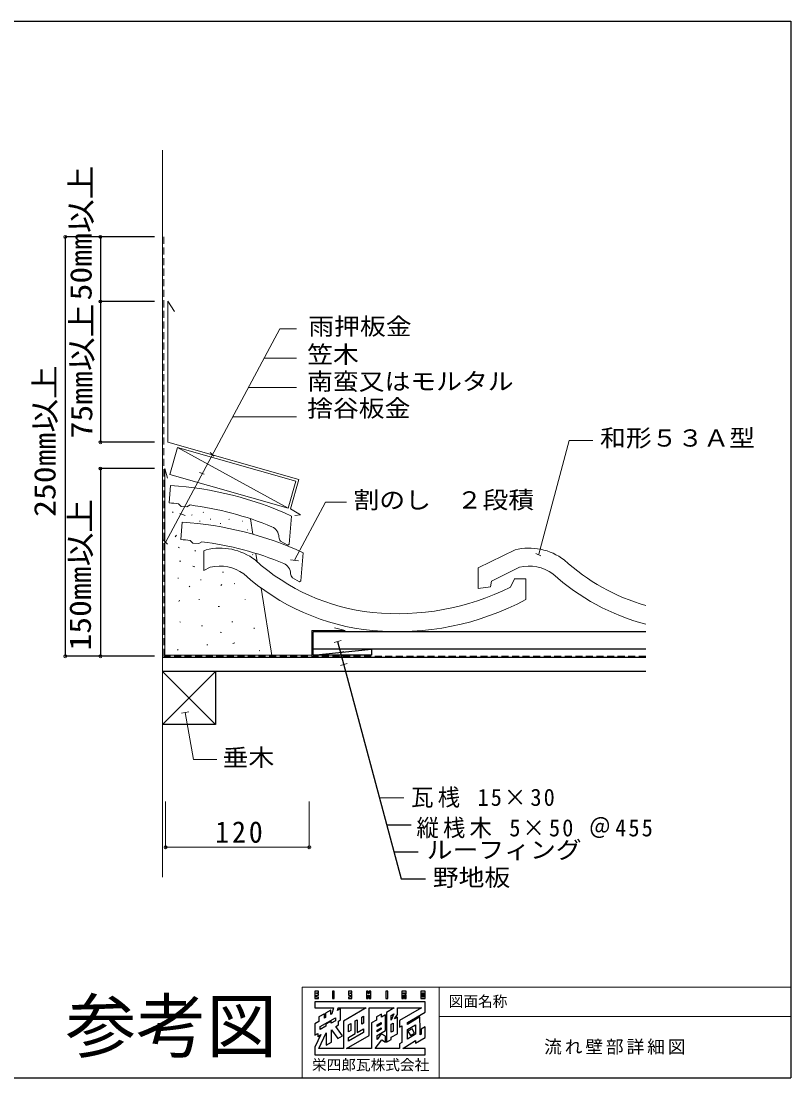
# Model space of a CAD drawing. Units: millimetres, scale not verified. Extents: x -1414 to 1355, y -1363 to 1537.
# Drawn here: x -741 to -85, y -1363 to -463 of the extents above; entities that cross this region are included whole.
import ezdxf
from ezdxf.enums import TextEntityAlignment as Align

# ---------------------------------------------------------------- set-up
doc = ezdxf.new("R2010")
doc.units = ezdxf.units.MM
doc.header["$LTSCALE"] = 5
doc.header["$PDMODE"] = 32
doc.header["$PDSIZE"] = 2.5
doc.linetypes.add('DASHED1', pattern=[1.8, 1.2, -0.6])
doc.layers.add('0-0', color=7, linetype='Continuous', lineweight=18)
doc.styles.add('ＭＳ ゴシック', font='')
doc.styles.get('ＭＳ ゴシック').set_extended_font_data('MS Gothic')

msp = doc.modelspace()

# ---------------------------------------------------------------- linework, layer by layer
at = {"layer": '0-0', "color": 3, "lineweight": 25}
for p, q in [((-1414.025, -462.819), (-84.775, -462.819)), ((-84.775, -462.819), (-84.775, -1363.32)), ((-1414.025, -1363.32), (-84.775, -1363.32))]:
    msp.add_line(p, q, dxfattribs=at)
at = {"layer": '0-0'}
for p, q in [((-620.128, -572.78), (-620.128, -1043.2)), ((-617.553, -907.031), (-520.263, -725.109)), ((-520.263, -725.109), (-506.165, -725.109)), ((-533.633, -750.109), (-506.165, -750.109)), ((-547.003, -775.109), (-506.165, -775.109)), ((-560.372, -800.108), (-506.165, -800.108)), ((-513.046, -877.847), (-607.515, -826.11)), ((-299.554, -916.926), (-273.647, -820.243)), ((-273.647, -820.243), (-253.648, -820.243)), ((-579.543, -830.406), (-576.633, -833.622)), ((-588.826, -847.454), (-584.694, -848.957)), ((-613.377, -858.454), (-614.685, -873.401)), ((-507.707, -922.218), (-481.23, -872.709)), ((-481.23, -872.709), (-463.518, -872.709)), ((-611.25, -881.097), (-611.828, -881.482)), ((-604.4, -876.311), (-606.71, -874.027)), ((-605.35, -882.254), (-600.842, -884.132)), ((-599.419, -876.747), (-604.4, -876.311)), ((-599.419, -876.747), (-596.768, -875.134)), ((-585.646, -881.236), (-585.237, -881.44)), ((-603.379, -889.741), (-604.686, -904.688)), ((-594.978, -883.538), (-595.556, -883.923)), ((-588.718, -888.812), (-588.104, -888.812)), ((-579.355, -886.99), (-579.355, -887.584)), ((-571.107, -890.86), (-570.493, -890.86)), ((-563.249, -887.198), (-563.827, -887.584)), ((-552.064, -888.812), (-551.655, -888.812)), ((-545.343, -886.84), (-543.284, -900.023)), ((-512.346, -908.389), (-510.259, -884.541)), ((-547.764, -896.389), (-547.559, -896.389)), ((-619.678, -904.967), (-616.083, -908.456)), ((-608.191, -900.996), (-609.381, -902.185)), ((-594.4, -907.597), (-596.71, -905.314)), ((-589.42, -908.033), (-594.4, -907.597)), ((-589.42, -908.033), (-586.769, -906.421)), ((-607.004, -911.097), (-605.815, -911.691)), ((-592.131, -914.047), (-592.709, -914.432)), ((-583.123, -913.282), (-585.127, -914.275)), ((-585.127, -914.275), (-585.127, -930.969)), ((-543.464, -917.275), (-543.259, -917.685)), ((-540.724, -916.411), (-539.621, -923.477)), ((-502.346, -939.676), (-500.259, -915.827)), ((-319.755, -913.282), (-351.129, -928.821)), ((-301.993, -916.374), (-297.718, -918.512)), ((-604.627, -922.98), (-605.815, -922.98)), ((-592.744, -927.734), (-594.526, -927.14)), ((-504.325, -922.594), (-511.089, -921.843)), ((-579.496, -928.179), (-585.127, -930.969)), ((-569.198, -932.348), (-568.393, -932.348)), ((-351.129, -928.821), (-351.129, -946.18)), ((-316.128, -928.179), (-339.881, -939.945)), ((-607.004, -937.24), (-607.004, -937.835)), ((-596.903, -944.37), (-597.497, -944.964)), ((-587.397, -939.023), (-587.99, -939.023)), ((-570.406, -943.616), (-569.601, -942.811)), ((-558.735, -942.006), (-559.138, -942.409)), ((-351.129, -946.18), (-340.86, -944.835)), ((-340.86, -944.835), (-339.881, -939.945)), ((-323.825, -945.257), (-320.266, -938.14)), ((-310.496, -938.179), (-320.497, -938.179)), ((-310.496, -955.631), (-310.496, -938.179)), ((-536.102, -946.008), (-526.871, -1005.104)), ((-605.815, -956.254), (-606.41, -957.441)), ((-588.585, -955.659), (-589.179, -955.659)), ((-571.613, -961.725), (-572.82, -961.725)), ((-549.882, -955.688), (-549.882, -956.091)), ((-605.416, -974.602), (-605.013, -975.005)), ((-586.905, -978.224), (-586.1, -978.224)), ((-560.345, -974.602), (-561.15, -974.602)), ((-542.236, -979.834), (-542.236, -980.638)), ((-571.21, -983.456), (-570.003, -983.858)), ((-607.428, -998.345), (-607.025, -998.747)), ((-582.478, -994.321), (-581.673, -994.321)), ((-558.735, -992.711), (-560.345, -993.113)), ((-537.81, -999.552), (-537.407, -999.15)), ((-473.92, -992.303), (-468.125, -990.75)), ((-471.45, -1001.523), (-465.654, -999.97)), ((-470.55, -1004.88), (-464.755, -1003.327)), ((-468.667, -1011.805), (-462.872, -1010.252)), ((-620.128, -1064.104), (-620.128, -1024.104)), ((-604.035, -1052.59), (-597.865, -1051.503)), ((-620.128, -1064.104), (-620.128, -1192.41)), ((-435.308, -1124.814), (-414.603, -1124.814)), ((-617.628, -1166.819), (-617.628, -1127.852)), ((-495.128, -1127.852), (-495.128, -1166.819)), ((-617.628, -1166.819), (-495.128, -1166.819))]:
    msp.add_line(p, q, dxfattribs=at)
at = {"layer": '0-0', "lineweight": 25}
for p, q in [((-703.151, -646.731), (-703.151, -1004.104)), ((-627.094, -646.731), (-703.151, -646.731)), ((-673.151, -646.731), (-673.151, -821.731)), ((-627.094, -701.731), (-673.151, -701.731)), ((-627.094, -821.731), (-673.151, -821.731)), ((-673.151, -844.104), (-673.151, -1004.104)), ((-627.094, -844.104), (-673.151, -844.104)), ((-471.022, -991.527), (-416.82, -1193.814)), ((-627.094, -1004.104), (-703.151, -1004.104)), ((-208.399, -1005.104), (-620.128, -1005.104)), ((-442.129, -1003.104), (-492.129, -1003.104)), ((-429.145, -1147.814), (-408.44, -1147.814)), ((-422.983, -1170.814), (-402.277, -1170.814)), ((-416.82, -1193.814), (-396.114, -1193.814)), ((-487.347, -1289.411), (-490.391, -1289.411)), ((-490.391, -1289.411), (-490.391, -1295.827)), ((-490.391, -1295.827), (-487.347, -1295.827)), ((-488.935, -1290.866), (-487.347, -1290.866)), ((-488.935, -1291.528), (-488.935, -1290.866)), ((-487.347, -1291.528), (-488.935, -1291.528)), ((-488.935, -1292.917), (-487.347, -1292.917)), ((-488.935, -1294.438), (-488.935, -1292.917)), ((-487.347, -1294.438), (-488.935, -1294.438)), ((-487.347, -1290.866), (-487.347, -1289.411)), ((-487.347, -1292.917), (-487.347, -1291.528)), ((-487.347, -1295.827), (-487.347, -1294.438)), ((-473.986, -1289.411), (-475.507, -1289.411)), ((-475.507, -1289.411), (-475.507, -1295.827)), ((-475.507, -1295.827), (-473.986, -1295.827)), ((-473.986, -1295.827), (-473.986, -1289.411)), ((-458.773, -1289.411), (-461.749, -1289.411)), ((-461.749, -1289.411), (-461.749, -1292.917)), ((-461.749, -1292.917), (-460.228, -1292.917)), ((-461.749, -1294.438), (-461.749, -1295.827)), ((-460.228, -1294.438), (-461.749, -1294.438)), ((-461.749, -1295.827), (-458.773, -1295.827)), ((-460.228, -1290.866), (-458.773, -1290.866)), ((-460.228, -1291.528), (-460.228, -1290.866)), ((-458.773, -1291.528), (-460.228, -1291.528)), ((-460.228, -1292.917), (-460.228, -1294.438)), ((-458.773, -1290.866), (-458.773, -1289.411)), ((-458.773, -1295.827), (-458.773, -1291.528)), ((-444.948, -1289.411), (-446.404, -1289.411)), ((-446.404, -1289.411), (-446.404, -1295.827)), ((-446.404, -1295.827), (-444.948, -1295.827)), ((-444.948, -1291.462), (-444.948, -1289.411)), ((-444.154, -1291.462), (-444.948, -1291.462)), ((-444.948, -1292.917), (-444.154, -1292.917)), ((-444.948, -1295.827), (-444.948, -1292.917)), ((-444.154, -1289.411), (-444.154, -1291.462)), ((-442.699, -1289.411), (-444.154, -1289.411)), ((-444.154, -1292.917), (-444.154, -1295.827)), ((-444.154, -1295.827), (-442.699, -1295.827)), ((-442.699, -1295.827), (-442.699, -1289.411)), ((-428.345, -1289.411), (-429.867, -1289.411)), ((-429.867, -1289.411), (-429.867, -1295.827)), ((-429.867, -1295.827), (-428.345, -1295.827)), ((-428.345, -1295.827), (-428.345, -1289.411)), ((-412.603, -1289.411), (-416.307, -1289.411)), ((-416.307, -1289.411), (-416.307, -1295.827)), ((-416.307, -1295.827), (-414.786, -1295.827)), ((-414.786, -1290.866), (-414.058, -1290.866)), ((-414.786, -1291.66), (-414.786, -1290.866)), ((-414.786, -1292.917), (-414.058, -1292.917)), ((-414.786, -1295.827), (-414.786, -1292.917)), ((-414.058, -1292.917), (-414.058, -1295.827)), ((-414.058, -1295.827), (-412.603, -1295.827)), ((-413.33, -1292.189), (-412.603, -1291.462)), ((-412.603, -1292.917), (-413.33, -1292.189)), ((-412.603, -1291.462), (-412.603, -1289.411)), ((-412.603, -1295.827), (-412.603, -1292.917)), ((-396.529, -1289.411), (-400.035, -1289.411)), ((-400.035, -1289.411), (-400.035, -1295.827)), ((-400.035, -1295.827), (-396.529, -1295.827)), ((-398.58, -1290.866), (-397.786, -1290.866)), ((-398.58, -1294.438), (-398.58, -1290.866)), ((-396.529, -1295.827), (-396.529, -1289.411)), ((-396.529, -1298.406), (-490.391, -1298.406)), ((-490.391, -1298.406), (-490.391, -1303.765)), ((-490.391, -1303.765), (-474.515, -1303.765)), ((-476.831, -1305.55), (-481.328, -1308.13)), ((-471.172, -1305.896), (-470.58, -1303.765)), ((-468.43, -1304.342), (-471.172, -1305.896)), ((-470.58, -1303.765), (-446.602, -1303.765)), ((-468.43, -1313.885), (-468.43, -1304.342)), ((-446.602, -1303.765), (-466.049, -1315.142)), ((-444.154, -1303.765), (-422.766, -1303.765)), ((-444.154, -1327.312), (-444.154, -1303.765)), ((-422.766, -1303.765), (-429.272, -1307.601)), ((-420.011, -1303.699), (-399.649, -1303.699)), ((-420.011, -1309.255), (-420.011, -1303.699)), ((-399.649, -1303.699), (-418.292, -1314.546)), ((-396.529, -1307.403), (-396.529, -1298.406)), ((-487.017, -1311.437), (-487.017, -1315.274)), ((-485.76, -1319.573), (-472.928, -1312.126)), ((-481.328, -1308.13), (-481.328, -1311.901)), ((-472.928, -1312.126), (-472.928, -1314.613)), ((-470.348, -1315.075), (-468.43, -1313.885)), ((-455.995, -1314.858), (-454.407, -1313.951)), ((-454.407, -1313.951), (-454.275, -1324.468)), ((-450.504, -1311.636), (-448.917, -1310.669)), ((-448.917, -1310.669), (-448.917, -1316.73)), ((-437.871, -1314.083), (-442.104, -1316.464)), ((-437.871, -1311.372), (-437.871, -1314.083)), ((-430.131, -1323.079), (-430.131, -1309.651)), ((-429.272, -1307.601), (-429.272, -1332.935)), ((-420.011, -1325.725), (-420.011, -1311.504)), ((-418.292, -1314.546), (-418.292, -1320.102)), ((-411.478, -1316.2), (-396.529, -1307.403)), ((-400.829, -1311.305), (-411.478, -1317.802)), ((-400.763, -1321.426), (-400.829, -1311.305)), ((-487.017, -1315.274), (-490.391, -1317.258)), ((-490.391, -1317.258), (-490.391, -1326.85)), ((-476.236, -1322.449), (-470.965, -1329.89)), ((-476.236, -1332.935), (-476.236, -1322.449)), ((-472.663, -1319.508), (-470.348, -1318.118)), ((-466.934, -1327.514), (-472.663, -1319.508)), ((-470.348, -1318.118), (-470.348, -1315.075)), ((-466.049, -1315.142), (-466.049, -1338.425)), ((-461.617, -1318.118), (-459.765, -1316.978)), ((-459.765, -1316.978), (-459.765, -1323.079)), ((-455.995, -1325.461), (-455.995, -1314.858)), ((-454.275, -1324.534), (-448.983, -1321.492)), ((-448.983, -1321.492), (-448.917, -1321.558)), ((-448.917, -1321.558), (-448.917, -1324.6)), ((-442.104, -1316.464), (-442.104, -1338.425)), ((-437.408, -1318.25), (-433.968, -1316.16)), ((-437.408, -1322.683), (-433.968, -1320.591)), ((-437.408, -1327.312), (-430.131, -1323.079)), ((-433.968, -1316.16), (-433.968, -1317.457)), ((-433.968, -1320.591), (-433.968, -1321.889)), ((-425.303, -1317.655), (-423.716, -1316.689)), ((-423.716, -1316.689), (-423.716, -1323.504)), ((-418.292, -1320.102), (-416.175, -1318.874)), ((-416.175, -1318.874), (-416.175, -1333.199)), ((-411.541, -1330.359), (-411.477, -1322.068)), ((-411.478, -1317.802), (-411.478, -1316.2)), ((-411.477, -1322.068), (-404.732, -1318.202)), ((-407.495, -1321.536), (-411.161, -1323.654)), ((-411.161, -1323.654), (-408.899, -1327.181)), ((-405.393, -1325.195), (-407.495, -1321.536)), ((-404.732, -1318.202), (-404.732, -1326.122)), ((-400.631, -1326.651), (-400.763, -1321.426)), ((-396.529, -1319.706), (-399.903, -1321.69)), ((-399.903, -1321.69), (-399.903, -1326.188)), ((-396.529, -1328.966), (-396.529, -1319.706)), ((-490.391, -1326.85), (-488.009, -1325.489)), ((-485.231, -1326.452), (-490.391, -1337.036)), ((-488.009, -1325.489), (-488.009, -1328.305)), ((-488.009, -1328.305), (-487.612, -1328.106)), ((-487.612, -1328.106), (-485.231, -1326.452)), ((-486.89, -1338.425), (-480.733, -1324.948)), ((-480.733, -1324.948), (-480.733, -1335.58)), ((-470.965, -1329.89), (-466.934, -1327.514)), ((-461.617, -1328.834), (-455.995, -1325.461)), ((-454.275, -1324.468), (-454.275, -1324.534)), ((-433.373, -1330.884), (-430.198, -1332.935)), ((-430.131, -1332.935), (-430.131, -1327.775)), ((-429.272, -1332.935), (-425.303, -1330.62)), ((-425.303, -1328.701), (-420.011, -1325.725)), ((-425.303, -1330.62), (-425.303, -1328.701)), ((-415.529, -1338.425), (-404.665, -1331.461)), ((-404.732, -1326.122), (-411.541, -1330.359)), ((-408.899, -1327.181), (-405.393, -1325.195)), ((-404.665, -1333.663), (-396.529, -1328.966)), ((-404.665, -1331.461), (-404.665, -1333.663)), ((-400.101, -1326.386), (-400.631, -1326.651)), ((-399.903, -1326.188), (-400.101, -1326.386)), ((-490.391, -1337.036), (-490.391, -1343.717)), ((-466.049, -1338.425), (-486.89, -1338.425)), ((-480.733, -1335.58), (-476.236, -1332.935)), ((-416.175, -1333.199), (-418.225, -1334.456)), ((-418.225, -1334.456), (-418.225, -1338.425)), ((-396.529, -1338.425), (-415.529, -1338.425)), ((-396.529, -1343.717), (-396.529, -1338.425)), ((-490.391, -1343.717), (-396.529, -1343.717))]:
    msp.add_line(p, q, dxfattribs=at)
at = {"layer": '0-0', "color": 6, "linetype": 'DASHED1'}
for p in [(-619.128, -646.731), (-208.399, -1004.104)]:
    msp.add_line(p, (-619.128, -1004.104), dxfattribs=at)
at = {"layer": '0-0', "color": 3}
for p, q in [((-615.628, -701.354), (-615.628, -821.731)), ((-615.628, -701.354), (-610.003, -710.158)), ((-504.029, -853.378), (-615.628, -821.731)), ((-618.128, -844.104), (-618.128, -1003.104)), ((-618.128, -844.104), (-615.985, -852.286)), ((-511.122, -878.392), (-504.029, -853.378)), ((-464.485, -982.104), (-473.602, -979.842)), ((-493.129, -982.104), (-493.129, -1003.104)), ((-464.485, -982.104), (-493.129, -982.104)), ((-493.129, -1003.104), (-618.128, -1003.104))]:
    msp.add_line(p, q, dxfattribs=at)
at = {"layer": '0-0', "color": 4, "lineweight": 9}
for p, q in [((-501.118, -1285.96), (-84.775, -1285.96)), ((-501.118, -1363.32), (-501.118, -1285.96)), ((-384.553, -1285.96), (-384.553, -1363.32)), ((-384.553, -1310.969), (-84.775, -1310.969))]:
    msp.add_line(p, q, dxfattribs=at)
at = {"layer": '0-0'}
msp.add_lwpolyline([(-513.046, -877.847), (-506.498, -854.757), (-607.515, -826.11), (-614.062, -849.2)], close=True, dxfattribs=at)
at = {"layer": '0-0', "color": 3}
msp.add_lwpolyline([(-511.122, -878.392), (-502.518, -883.489), (-507.464, -884.221)], dxfattribs=at)
at = {"layer": '0-0'}
for points in [[(-512.346, -908.389), (-513.494, -909.353), (-519.565, -905.939)], [(-502.346, -939.676), (-503.495, -940.64), (-509.566, -937.226)], [(-600.95, -1052.047), (-593.898, -1092.042), (-573.898, -1092.042)]]:
    msp.add_lwpolyline(points, dxfattribs=at)
at = {"layer": '0-0', "lineweight": 25}
for points in [[(-208.399, -983.104), (-492.129, -983.104), (-492.129, -998.104)], [(-208.399, -998.104), (-492.129, -998.104), (-492.129, -1003.104), (-442.129, -998.104), (-442.129, -1003.104)], [(-208.399, -1017.104), (-620.128, -1017.104), (-575.128, -1062.104)], [(-414.058, -1290.866), (-414.058, -1291.66), (-414.786, -1291.66)], [(-397.786, -1290.866), (-397.786, -1294.438), (-398.58, -1294.438)], [(-474.515, -1303.765), (-475.834, -1308.748), (-476.831, -1309.291), (-476.831, -1305.55)], [(-481.328, -1311.901), (-482.32, -1312.539), (-482.32, -1308.837), (-487.017, -1311.437)], [(-472.928, -1314.613), (-476.433, -1316.744), (-476.433, -1314.904)], [(-448.917, -1316.73), (-450.504, -1317.595), (-450.504, -1311.636)], [(-430.131, -1309.651), (-433.704, -1311.673), (-433.704, -1308.97), (-437.871, -1311.372)], [(-420.011, -1311.504), (-422.511, -1313.003), (-420.011, -1309.255)], [(-480.931, -1319.39), (-485.76, -1322.231), (-485.76, -1319.573)], [(-476.433, -1314.904), (-480.931, -1317.562), (-480.931, -1319.39)], [(-459.765, -1323.079), (-461.617, -1324.147), (-461.617, -1318.118)], [(-433.968, -1317.457), (-437.408, -1319.562), (-437.408, -1318.25)], [(-433.968, -1321.889), (-437.408, -1323.953), (-437.408, -1322.683)], [(-423.716, -1323.504), (-425.303, -1324.34), (-425.303, -1317.655)], [(-442.104, -1338.425), (-463.342, -1338.425), (-444.154, -1327.312)], [(-448.917, -1324.6), (-461.617, -1332.114), (-461.617, -1328.834)], [(-418.225, -1338.425), (-439.083, -1338.425), (-433.373, -1330.884)], [(-430.131, -1327.775), (-433.932, -1325.808), (-437.408, -1330.596), (-437.408, -1327.312)]]:
    msp.add_lwpolyline(points, dxfattribs=at)
for points in [[(-620.128, -1062.104), (-575.128, -1017.104), (-575.128, -1062.104)], [(-425.369, -1310.1), (-423.233, -1308.834), (-425.369, -1314.225)]]:
    msp.add_lwpolyline(points, close=True, dxfattribs=at)
at = {"layer": '0-0'}
for centre, radius, start, end in [((-632.476, -1150.799), 292.968, 65.34419, 86.26244), ((-632.476, -1150.799), 277.968, 84.68149, 86.3306), ((-632.476, -1150.799), 277.968, 67.69363, 82.61958), ((-622.476, -1182.085), 292.968, 65.34419, 86.26244), ((-531.06, -902.758), 10, 1.98792, 65.85667), ((-622.476, -1182.085), 277.968, 84.68149, 86.3306), ((-622.476, -1182.085), 277.968, 67.69363, 82.61958), ((-515.079, -901.955), 6, 184.34932, 221.6026), ((-571.351, -961.635), 49.766, 52.85953, 103.68216), ((-307.984, -961.635), 49.766, 52.85953, 103.68216), ((-571.351, -961.635), 34.433, 53.88403, 103.68216), ((-423.327, -792.369), 175.253, 227.6869, 264.09868), ((-521.061, -934.044), 10, 1.98792, 65.85667), ((-307.984, -961.635), 34.433, 53.88403, 103.68216), ((-159.959, -792.369), 175.253, 227.6869, 253.95477), ((-423.327, -792.369), 190.586, 227.9183, 264.57494), ((-505.079, -933.242), 6, 184.34932, 221.6026), ((-159.959, -792.369), 190.586, 227.9183, 255.27621), ((-419.825, -751.843), 215.929, 264.28014, 296.39719), ((-419.825, -751.843), 231.262, 264.66052, 298.21292)]:
    msp.add_arc(centre, radius, start, end, dxfattribs=at)
for p in [(-703.151, -646.731), (-673.151, -646.731), (-673.151, -701.731), (-673.151, -821.731), (-673.151, -844.104), (-703.151, -1004.104), (-673.151, -1004.104)]:
    msp.add_point(p, dxfattribs=at)
at = {"layer": '0-0', "color": 3}
for p in [(-617.628, -1166.819), (-495.128, -1166.819)]:
    msp.add_point(p, dxfattribs=at)

# ---------------------------------------------------------------- texts
at = {"layer": '0-0', "color": 3, "style": 'ＭＳ ゴシック', "width": 1.15}
for s, p in [('50㎜以上', (-675.16, -700.834)), ('75㎜以上', (-674.572, -818.42)), ('250㎜以上', (-705.908, -885.254)), ('150㎜以上', (-675.764, -999.201))]:
    msp.add_text(s, height=18.33, rotation=90, dxfattribs=at).set_placement(p, align=Align.BOTTOM_LEFT)
at = {"layer": '0-0', "style": 'ＭＳ ゴシック', "width": 1.1}
for s, p in [('雨押板金', (-495.966, -734.622)), ('笠木', (-496.993, -758.583)), ('南蛮又はモルタル', (-496.993, -781.518)), ('捨谷板金', (-496.993, -804.452)), ('和形５３Ａ型', (-247.344, -829.796)), ('割のし\u3000２段積', (-457.518, -882.548)), ('垂木', (-569.022, -1102.096)), ('ルーフィング', (-395.061, -1180.719)), ('野地板', (-389.9, -1204.279))]:
    msp.add_text(s, height=14.66, dxfattribs=at).set_placement(p, align=Align.BOTTOM_LEFT)
at = {"layer": '0-0', "style": 'ＭＳ ゴシック'}
for s, height, p in [('参考図', 43.99, (-702.804, -1354.343)), ('栄四郎瓦株式会社', 9.164, (-492.904, -1359.566))]:
    msp.add_text(s, height=height, dxfattribs=at).set_placement(p, align=Align.BOTTOM_LEFT)
at = {"layer": '0-0', "color": 3, "style": 'ＭＳ ゴシック'}
msp.add_text('図面名称', height=9.164, dxfattribs=at).set_placement((-376.357, -1305.451), align=Align.BOTTOM_LEFT)
at = {"layer": '0-0', "char_height": 14.66, "attachment_point": 7, "style": 'ＭＳ ゴシック'}
for s, insert in [('\\T1.19;\\W0.95;瓦桟\\~15×30', (-408.3, -1133.149)), ('\\T1.19;\\W0.95;縦桟木\\~5×50\\~＠455', (-403.812, -1159.178))]:
    msp.add_mtext(s, dxfattribs=dict(at, insert=insert))
at = {"layer": '0-0', "color": 3, "attachment_point": 7, "style": 'ＭＳ ゴシック'}
for s, insert, char_height in [('\\T1.21;\\W0.95;120', (-575.359, -1163.251), 18.33), ('\\T1.17;流れ壁部詳細図', (-294.999, -1343.548), 11)]:
    msp.add_mtext(s, dxfattribs=dict(at, insert=insert, char_height=char_height))

doc.saveas('drawing.dxf')
